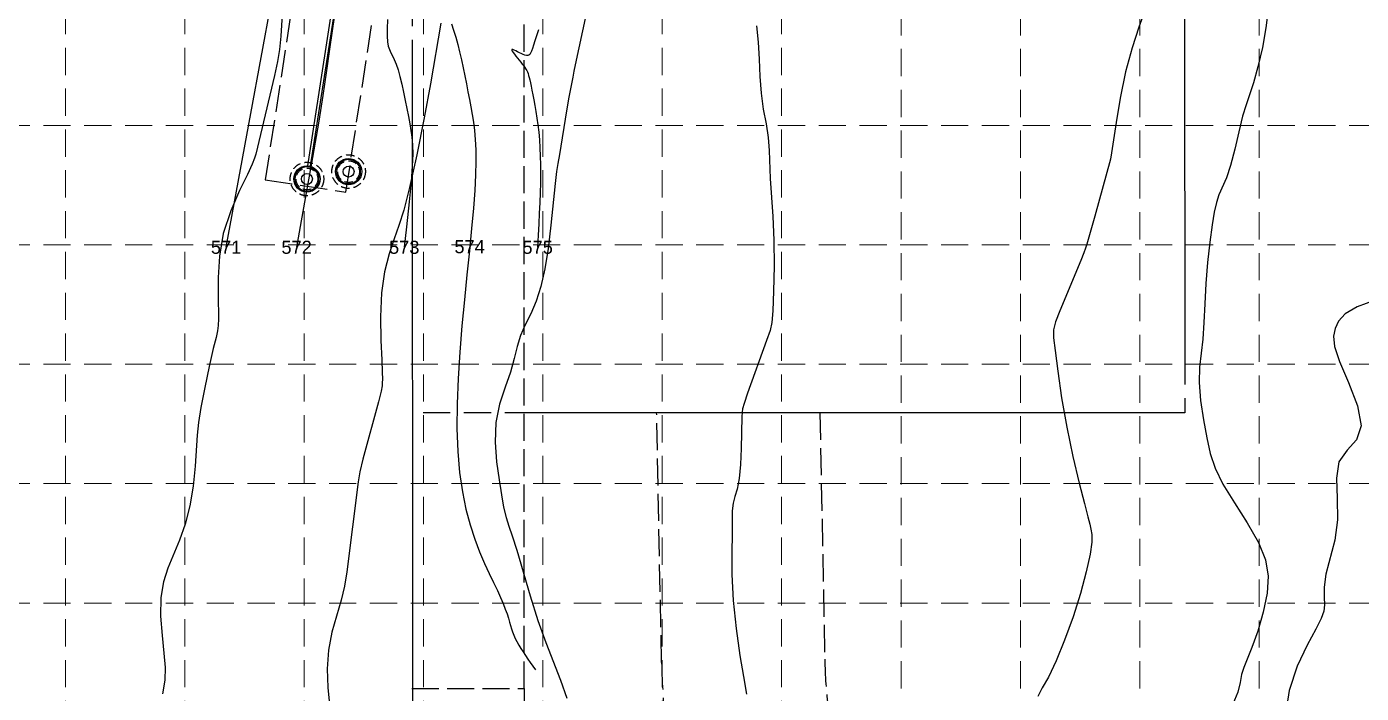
# Model space of a CAD drawing. Header units: inches. Extents: x 638 to 17512, y -393 to 10164.
# Drawn here: x 2408 to 5351, y 4687 to 6157 of the extents above; entities that cross this region are included whole.
import ezdxf
from ezdxf.enums import TextEntityAlignment as Align

# ---------------------------------------------------------------- set-up
doc = ezdxf.new("R2010")
doc.units = ezdxf.units.IN
doc.header["$LTSCALE"] = 600
doc.header["$MEASUREMENT"] = 0
for name, pattern in [('ADJOINERS', [2.85, 2.5, -0.05, 0.1, -0.05, 0.1, -0.05]), ('DASHED', [0.75, 0.5, -0.25]), ('ESMT', [0.13, 0.1, -0.03]), ('HIDDEN', [0.375, 0.25, -0.125])]:
    doc.linetypes.add(name, pattern=pattern)
for name, color, linetype in [('Contour Lines Existing', 8, 'Continuous'), ('EC', 8, 'Continuous'), ('GRID', 254, 'HIDDEN'), ('NEW - SEWER SERVICE', 5, 'Continuous'), ('s EASEMENTS', 8, 'ESMT'), ('s SURVEY - ADJOINERS', 7, 'ADJOINERS')]:
    doc.layers.add(name, color=color, linetype=linetype)
doc.styles.get("Standard").update_dxf_attribs({"font": 'ARIAL.TTF'})

msp = doc.modelspace()

# ---------------------------------------------------------------- linework, layer by layer
at = {"linetype": 'DASHED', "ltscale": 0.0625}
for centre, radius in [((3117.6, 5837, 6874.1), 37), ((3117.6, 5837, 6874.1), 24), ((3025.7, 5820.7, 6873.6), 37), ((3025.7, 5820.7, 6873.6), 24)]:
    msp.add_circle(centre, radius, dxfattribs=at)
at = {"ltscale": 0.0625}
for centre, radius in [((3117.6, 5837, 6874.1), 29), ((3025.7, 5820.7, 6873.6), 29), ((3025.7, 5820.7, 6873.6), 12), ((3117.6, 5837, 6874.1), 12)]:
    msp.add_circle(centre, radius, dxfattribs=at)
for centre, start, end in [((3117.6, 5837, 6874.1), 0, 180), ((3025.7, 5820.7, 6873.6), 0, 180), ((3117.6, 5837, 6874.1), 180, 0), ((3025.7, 5820.7, 6873.6), 180, 0)]:
    msp.add_arc(centre, 26.5, start, end, dxfattribs=at)
at = {"layer": 'Contour Lines Existing'}
for p, q in [((2946.7, 6211.8), (2901.2, 5965.3)), ((3085.8, 6177.3), (3076.5, 6112)), ((3203.5, 6172.2), (3202.4, 6151.9)), ((3344.4, 6163.1), (3349.2, 6149)), ((3202.4, 6151.9), (3202.3, 6135.9)), ((3202.3, 6135.9), (3203.3, 6123.5)), ((3203.3, 6123.5), (3205.2, 6113.9)), ((3349.2, 6149), (3353.9, 6133.8)), ((3353.9, 6133.8), (3358.3, 6117.6)), ((3528.5, 6125.2), (3525.6, 6115.8)), ((3532.1, 6136.5), (3528.5, 6125.2)), ((3536.5, 6149.9), (3532.1, 6136.5)), ((3076.5, 6112), (3068.2, 6054.8)), ((3205.2, 6113.9), (3207.8, 6106.1)), ((3207.8, 6106.1), (3210.9, 6099.2)), ((3210.9, 6099.2), (3214.5, 6092.1)), ((3358.3, 6117.6), (3362.5, 6100.8)), ((3362.5, 6100.8), (3366.5, 6083.5)), ((3478.2, 6106.4), (3477.3, 6106)), ((3477.3, 6106), (3477.5, 6104.6)), ((3477.5, 6104.6), (3478.7, 6102.3)), ((3480.2, 6106), (3478.2, 6106.4)), ((3478.7, 6102.3), (3480.7, 6099.3)), ((3482.9, 6104.9), (3480.2, 6106)), ((3480.7, 6099.3), (3483.4, 6095.6)), ((3486.3, 6103.2), (3482.9, 6104.9)), ((3483.4, 6095.6), (3486.6, 6091.6)), ((3490.1, 6101.3), (3486.3, 6103.2)), ((3494.2, 6099.2), (3490.1, 6101.3)), ((3498.4, 6097.1), (3494.2, 6099.2)), ((3502.5, 6095.2), (3498.4, 6097.1)), ((3506.4, 6093.8), (3502.5, 6095.2)), ((3517.1, 6095.2), (3515, 6093.4)), ((3519, 6098.1), (3517.1, 6095.2)), ((3521, 6102.5), (3519, 6098.1)), ((3523.1, 6108.3), (3521, 6102.5)), ((3525.6, 6115.8), (3523.1, 6108.3)), ((3214.5, 6092.1), (3218.4, 6084.1)), ((3218.4, 6084.1), (3222.5, 6074.1)), ((3222.5, 6074.1), (3226.6, 6061.5)), ((3366.5, 6083.5), (3370.3, 6065.8)), ((3370.3, 6065.8), (3374, 6048)), ((3486.6, 6091.6), (3490.1, 6087.2)), ((3490.1, 6087.2), (3493.7, 6082.7)), ((3493.7, 6082.7), (3497.4, 6078.3)), ((3497.4, 6078.3), (3500.8, 6074)), ((3500.8, 6074), (3503.9, 6070)), ((3503.9, 6070), (3506.6, 6066.4)), ((3509.8, 6092.8), (3506.4, 6093.8)), ((3506.6, 6066.4), (3508.7, 6063.1)), ((3512.6, 6092.7), (3509.8, 6092.8)), ((3515, 6093.4), (3512.6, 6092.7)), ((3068.2, 6054.8), (3060.8, 6004.7)), ((3226.6, 6061.5), (3230.7, 6046.5)), ((3230.7, 6046.5), (3234.7, 6029.9)), ((3374, 6048), (3377.5, 6030.3)), ((3508.7, 6063.1), (3510.6, 6059.9)), ((3510.6, 6059.9), (3512.1, 6056.7)), ((3512.1, 6056.7), (3513.5, 6053.1)), ((3513.5, 6053.1), (3514.7, 6049.2)), ((3514.7, 6049.2), (3515.9, 6044.6)), ((3515.9, 6044.6), (3517.2, 6039.3)), ((3517.2, 6039.3), (3518.5, 6033)), ((3234.7, 6029.9), (3238.6, 6012.2)), ((3238.6, 6012.2), (3242.4, 5994)), ((3377.5, 6030.3), (3380.9, 6012.9)), ((3380.9, 6012.9), (3384.2, 5996)), ((3518.5, 6033), (3520.1, 6025.5)), ((3520.1, 6025.5), (3522, 6016.7)), ((3522, 6016.7), (3524.1, 6006.6)), ((3524.1, 6006.6), (3526.3, 5995.4)), ((3060.8, 6004.7), (3051.7, 5948.1)), ((3242.4, 5994), (3246, 5975.8)), ((3384.2, 5996), (3387.4, 5979.5)), ((3387.4, 5979.5), (3390.4, 5963.1)), ((3526.3, 5995.4), (3528.6, 5983)), ((3528.6, 5983), (3530.8, 5969.6)), ((2901.2, 5965.3), (2846.8, 5670.7)), ((3051.7, 5948.1), (3038, 5868.3)), ((3246, 5975.8), (3249.4, 5958.4)), ((3249.4, 5958.4), (3252.4, 5942.3)), ((3390.4, 5963.1), (3393.1, 5946.1)), ((3530.8, 5969.6), (3533.1, 5955.2)), ((3533.1, 5955.2), (3535.1, 5939.9)), ((3252.4, 5942.3), (3255.2, 5927.6)), ((3255.2, 5927.6), (3257.3, 5912.9)), ((3393.1, 5946.1), (3395.4, 5927.9)), ((3395.4, 5927.9), (3397, 5907.7)), ((3535.1, 5939.9), (3537, 5923.8)), ((3537, 5923.8), (3538.5, 5906.8)), ((3257.3, 5912.9), (3258.7, 5896.2)), ((3258.7, 5896.2), (3259, 5875.6)), ((3397, 5907.7), (3398.1, 5885)), ((3538.5, 5906.8), (3539.7, 5889.2)), ((3539.7, 5889.2), (3540.5, 5870.9)), ((3038, 5868.3), (3016.6, 5748.8)), ((3259, 5875.6), (3258.1, 5849.1)), ((3398.3, 5859.2), (3397.6, 5829.6)), ((3398.1, 5885), (3398.3, 5859.2)), ((3540.5, 5870.9), (3540.9, 5851.9)), ((3258.1, 5849.1), (3255.6, 5814.7)), ((3397.6, 5829.6), (3395.9, 5795.5)), ((3540.9, 5832.3), (3540.6, 5811.8)), ((3540.9, 5851.9), (3540.9, 5832.3)), ((3255.6, 5814.7), (3251.4, 5770.7)), ((3540.6, 5811.8), (3540, 5790.6)), ((3251.4, 5770.7), (3245.1, 5714.9)), ((3395.9, 5795.5), (3393, 5756.4)), ((3540, 5790.6), (3539.2, 5768.5)), ((3016.6, 5748.8), (3002.3, 5670.7)), ((3393, 5756.4), (3389, 5711.9)), ((3538.1, 5745.5), (3536.9, 5721.6)), ((3539.2, 5768.5), (3538.1, 5745.5)), ((3245.1, 5714.9), (3239.8, 5670.7)), ((3389, 5711.9), (3384, 5662.6)), ((3536.9, 5721.6), (3535.6, 5696.6)), ((3535.6, 5696.6), (3534.1, 5670.7)), ((3384, 5662.6), (3378.6, 5609.7)), ((3378.6, 5609.7), (3373, 5554)), ((3373, 5554), (3367.7, 5496.7)), ((3367.7, 5496.7), (3363, 5438.7)), ((3363, 5438.7), (3359.3, 5381)), ((3359.3, 5381), (3357, 5324.7)), ((3357, 5324.7), (3356.5, 5270.7)), ((3356.5, 5270.7), (3358.2, 5220)), ((3358.2, 5220), (3362.3, 5173.5)), ((3362.3, 5173.5), (3368.5, 5131.1)), ((3368.5, 5131.1), (3376.4, 5092.7)), ((3376.4, 5092.7), (3385.6, 5057.8)), ((3385.6, 5057.8), (3395.7, 5026.5)), ((3395.7, 5026.5), (3406.4, 4998.3)), ((3406.4, 4998.3), (3417.1, 4973.2)), ((3417.1, 4973.2), (3427.5, 4950.8)), ((3427.5, 4950.8), (3437.2, 4930.9)), ((3437.2, 4930.9), (3445.7, 4913.4)), ((3445.7, 4913.4), (3452.8, 4897.9)), ((3452.8, 4897.9), (3458.6, 4884.3)), ((3458.6, 4884.3), (3463.2, 4872.3)), ((3463.2, 4872.3), (3467, 4861.7)), ((3467, 4861.7), (3470, 4852.3)), ((3470, 4852.3), (3472.5, 4843.8)), ((3472.5, 4843.8), (3474.8, 4836.1)), ((3474.8, 4836.1), (3477, 4828.8)), ((3477, 4828.8), (3479.3, 4821.9)), ((3479.3, 4821.9), (3482, 4814.9)), ((3482, 4814.9), (3485.2, 4807.8)), ((3485.2, 4807.8), (3488.8, 4800.5)), ((3488.8, 4800.5), (3493, 4793.1)), ((3493, 4793.1), (3497.5, 4785.5)), ((3497.5, 4785.5), (3502.3, 4777.8)), ((3502.3, 4777.8), (3507.5, 4770)), ((3507.5, 4770), (3512.8, 4762.2)), ((3512.8, 4762.2), (3518.3, 4754.3)), ((3518.3, 4754.3), (3524, 4746.3)), ((3524, 4746.3), (3529.6, 4738.3))]:
    msp.add_line(p, q, dxfattribs=at)
at = {"layer": 'EC', "color": 35}
for p, q in [((2973.4, 6219.3), (2968, 6135.9)), ((4882.5, 6216.3), (4860.9, 6155.7)), ((3641.7, 6185), (3617.2, 6072.6)), ((5146.3, 6194.8), (5141.2, 6153.9)), ((3320.7, 6164.6), (3298.1, 6030.6)), ((4017.4, 6158.2), (4021.3, 6122.6)), ((4860.9, 6155.7), (4846, 6110)), ((5141.2, 6153.9), (5133.2, 6110.3)), ((2968, 6135.9), (2965, 6106.2)), ((2965, 6106.2), (2960.7, 6079.9)), ((4021.3, 6122.6), (4023.4, 6085)), ((4846, 6110), (4831.6, 6056.8)), ((5133.2, 6110.3), (5123.5, 6068.1)), ((2960.7, 6079.9), (2954.1, 6049)), ((3617.2, 6072.6), (3614.4, 6058.2)), ((4023.4, 6085), (4024.7, 6046.8)), ((5123.5, 6068.1), (5113.7, 6032.4)), ((2954.1, 6049), (2913, 5875.4)), ((3612, 6045.1), (3603.6, 6001.5)), ((3614.4, 6058.2), (3612, 6045.1)), ((4024.7, 6046.8), (4027.3, 6009.6)), ((4831.6, 6056.8), (4819.6, 5999.3)), ((3298.1, 6030.6), (3284.1, 5955.8)), ((4027.3, 6009.6), (4032.3, 5974.9)), ((5105.1, 6006.3), (5097.3, 5984.5)), ((5113.7, 6032.4), (5105.1, 6006.3)), ((3603.6, 6001.5), (3598.4, 5970.9)), ((4819.6, 5999.3), (4810.5, 5945.2)), ((5097.3, 5984.5), (5089.6, 5959)), ((3284.1, 5955.8), (3267.9, 5874)), ((3598.4, 5970.9), (3583.1, 5874.6)), ((4032.3, 5974.9), (4038.4, 5942.5)), ((5089.6, 5959), (5081.2, 5924.7)), ((4038.4, 5942.5), (4043.3, 5912.4)), ((4810.5, 5945.2), (4800.6, 5878.5)), ((5081.2, 5924.7), (5072.3, 5886.3)), ((4043.3, 5912.4), (4045.5, 5883.8)), ((2910.2, 5866.5), (2904.9, 5853.1)), ((2913, 5875.4), (2910.2, 5866.5)), ((3267.9, 5874), (3252.2, 5802)), ((3583.1, 5874.6), (3579.4, 5855.1)), ((4045.5, 5883.8), (4047.3, 5821.5)), ((4797.9, 5864.5), (4763.6, 5738.5)), ((4800.6, 5878.5), (4797.9, 5864.5)), ((5072.3, 5886.3), (5063.1, 5850.8)), ((2894.3, 5830.4), (2877.1, 5795.1)), ((2904.9, 5853.1), (2894.3, 5830.4)), ((3576.2, 5837.1), (3572.9, 5810.7)), ((3579.4, 5855.1), (3576.2, 5837.1)), ((5063.1, 5850.8), (5053.8, 5823.5)), ((3252.2, 5802), (3239.4, 5752)), ((3572.9, 5810.7), (3563.9, 5719.1)), ((4047.3, 5821.5), (4053.4, 5737.9)), ((5053.8, 5823.5), (5037.5, 5785.8)), ((2877.1, 5795.1), (2857.5, 5750.3)), ((5037.5, 5785.8), (5031.8, 5768.6)), ((2857.5, 5750.3), (2841.2, 5700.5)), ((3239.4, 5752), (3228.5, 5717.8)), ((5027.1, 5747.7), (5022.6, 5719.3)), ((5031.8, 5768.6), (5027.1, 5747.7)), ((3228.5, 5717.8), (3217.9, 5688.7)), ((3563.9, 5719.1), (3558, 5667.8)), ((4053.4, 5737.9), (4055.8, 5686)), ((4763.6, 5738.5), (4746.1, 5676.7)), ((5022.6, 5719.3), (5017.5, 5681.4)), ((2841.2, 5700.5), (2832.5, 5650.4)), ((3217.9, 5688.7), (3206.8, 5655.7)), ((4055.8, 5686), (4056.1, 5628.7)), ((3206.8, 5655.7), (3196.8, 5616.2)), ((3558, 5667.8), (3550.7, 5622.4)), ((4739.4, 5657.8), (4732.6, 5641.1)), ((4743.4, 5668.1), (4739.4, 5657.8)), ((4746.1, 5676.7), (4743.4, 5668.1)), ((5017.5, 5681.4), (5012.5, 5636.8)), ((2832.5, 5650.4), (2829.6, 5603.8)), ((4056.1, 5628.7), (4054.8, 5573.5)), ((4732.6, 5641.1), (4686.2, 5530.1)), ((5012.5, 5636.8), (5008.5, 5590.3)), ((2829.6, 5603.8), (2829.8, 5564.1)), ((3196.8, 5616.2), (3189.9, 5569.7)), ((3550.7, 5622.4), (3541.8, 5583.9)), ((2829.8, 5564.1), (2830.5, 5512.4)), ((3189.9, 5569.7), (3187.8, 5516.9)), ((3541.8, 5583.9), (3531.4, 5551.3)), ((4054.8, 5573.5), (4053, 5530.3)), ((5008.5, 5590.3), (5006.1, 5545.5)), ((3531.4, 5551.3), (3519.2, 5523.6)), ((5006.1, 5545.5), (5004.2, 5504.4)), ((5342.3, 5539), (5316.1, 5523.6)), ((5381.9, 5553.2), (5342.3, 5539)), ((2830.5, 5512.4), (2830, 5497.3)), ((3187.8, 5516.9), (3188.9, 5464.8)), ((3519.2, 5523.6), (3507.2, 5499.1)), ((4053, 5530.3), (4051.2, 5504.5)), ((4677, 5505.5), (4672.5, 5488.1)), ((4686.2, 5530.1), (4677, 5505.5)), ((5301.2, 5507.5), (5293.5, 5491.1)), ((5316.1, 5523.6), (5301.2, 5507.5)), ((2828.5, 5485.9), (2825.1, 5471.4)), ((2830, 5497.3), (2828.5, 5485.9)), ((3507.2, 5499.1), (3496.8, 5475.4)), ((4047.4, 5486.9), (4039.5, 5464.3)), ((4051.2, 5504.5), (4047.4, 5486.9)), ((4672.5, 5488.1), (4672.5, 5470.3)), ((5004.2, 5504.4), (5001.8, 5467.8)), ((5293.5, 5491.1), (5289.8, 5473.9)), ((2819.1, 5446.8), (2810.2, 5407.4)), ((2825.1, 5471.4), (2819.1, 5446.8)), ((3188.9, 5464.8), (3190.9, 5422)), ((3489.5, 5451.1), (3483.1, 5424.6)), ((3496.8, 5475.4), (3489.5, 5451.1)), ((4039.5, 5464.3), (3997.7, 5348.4)), ((4672.5, 5470.3), (4675.9, 5442.2)), ((5001.8, 5467.8), (4994.7, 5405.9)), ((5289.8, 5473.9), (5292.1, 5451.3)), ((5292.1, 5451.3), (5303, 5418.1)), ((3190.9, 5422), (3191.9, 5394.5)), ((3483.1, 5424.6), (3474.8, 5395.1)), ((4675.9, 5442.2), (4681.9, 5396.9)), ((5303, 5418.1), (5323, 5371.7)), ((2810.2, 5407.4), (2800.4, 5360.7)), ((3191.9, 5394.5), (3192, 5379.6)), ((3474.8, 5395.1), (3463, 5361.7)), ((4681.9, 5396.9), (4690.4, 5338.3)), ((4994.7, 5405.9), (4993.9, 5372.2)), ((2800.4, 5360.7), (2791.9, 5317)), ((3191.4, 5364.7), (3189.3, 5352.9)), ((3191.8, 5371.5), (3191.4, 5364.7)), ((3192, 5379.6), (3191.8, 5371.5)), ((3463, 5361.7), (3450.8, 5324.4)), ((4993.9, 5372.2), (4997, 5332.4)), ((5323, 5371.7), (5342.9, 5320.6)), ((3183.3, 5329), (3148.8, 5202.7)), ((3189.3, 5352.9), (3183.3, 5329)), ((3997.7, 5348.4), (3990, 5325.8)), ((4690.4, 5338.3), (4701.6, 5273.3)), ((4997, 5332.4), (5003.2, 5289.8)), ((2791.9, 5317), (2786.7, 5283.7)), ((3450.8, 5324.4), (3442.3, 5283.9)), ((3985.7, 5306.2), (3985.2, 5296.2)), ((3986.6, 5314), (3985.7, 5306.2)), ((3990, 5325.8), (3986.6, 5314)), ((5342.9, 5320.6), (5351.4, 5276.1)), ((2786.7, 5283.7), (2783.9, 5255.9)), ((3442.3, 5283.9), (3440.6, 5240.5)), ((3985.2, 5296.2), (3983.6, 5226.5)), ((4701.6, 5273.3), (4715.2, 5208.5)), ((5003.2, 5289.8), (5010.5, 5249.6)), ((5351.4, 5276.1), (5340.8, 5245.8)), ((2783.9, 5255.9), (2779, 5187.2)), ((3440.6, 5240.5), (3443.9, 5197.3)), ((5010.5, 5249.6), (5018.3, 5215.2)), ((5340.8, 5245.8), (5320, 5222.9)), ((3983.6, 5226.5), (3982, 5191.4)), ((5018.3, 5215.2), (5029, 5183.1)), ((5320, 5222.9), (5302.1, 5197.2)), ((2779, 5187.2), (2774.4, 5143.7)), ((3148.8, 5202.7), (3142.2, 5174.7)), ((3443.9, 5197.3), (3449.4, 5157.7)), ((3982, 5191.4), (3979.1, 5160)), ((4715.2, 5208.5), (4729, 5150.3)), ((5029, 5183.1), (5046, 5148.1)), ((5302.1, 5197.2), (5296.5, 5160.7)), ((3138.4, 5152.7), (3113.4, 4954.8)), ((3142.2, 5174.7), (3138.4, 5152.7)), ((3449.4, 5157.7), (3454.7, 5124.4)), ((3979.1, 5160), (3974.6, 5137.1)), ((5296.5, 5160.7), (5298.2, 5116.3)), ((2774.4, 5143.7), (2767.2, 5099.8)), ((3454.7, 5124.4), (3459.6, 5096.9)), ((3974.6, 5137.1), (3969.6, 5120.5)), ((4729, 5150.3), (4740.5, 5104.8)), ((5046, 5148.1), (5071.4, 5106.8)), ((2767.2, 5099.8), (2756.9, 5059.8)), ((3459.6, 5096.9), (3464.8, 5074.6)), ((3965.8, 5105.7), (3963.9, 5088.9)), ((3969.6, 5120.5), (3965.8, 5105.7)), ((4740.5, 5104.8), (4748.1, 5076.1)), ((5071.4, 5106.8), (5099.7, 5062.3)), ((5298.2, 5116.3), (5299.1, 5069.3)), ((3464.8, 5074.6), (3470.9, 5055.5)), ((3963.5, 5067), (3963.3, 5037.2)), ((3963.9, 5088.9), (3963.5, 5067)), ((4748.1, 5076.1), (4752.5, 5059.6)), ((5299.1, 5069.3), (5292.8, 5024.4)), ((2756.9, 5059.8), (2744.4, 5024.1)), ((3470.9, 5055.5), (3478.6, 5033.7)), ((3963.3, 5037.2), (3962.6, 4997.4)), ((4752.5, 5059.6), (4755.1, 5048.6)), ((4755.1, 5048.6), (4757, 5037)), ((4757, 5037), (4756.9, 5019.8)), ((5099.7, 5062.3), (5124.3, 5019.3)), ((2744.4, 5024.1), (2718.9, 4962.6)), ((3478.6, 5033.7), (3488.9, 5002)), ((4756.9, 5019.8), (4753.3, 4993.2)), ((5124.3, 5019.3), (5139.8, 4981.1)), ((5292.8, 5024.4), (5273.5, 4949.1)), ((3488.9, 5002), (3518.3, 4901.8)), ((3962.6, 4997.4), (3962.8, 4948.4)), ((4753.3, 4993.2), (4744.6, 4954.4)), ((5139.8, 4981.1), (5146, 4945)), ((2718.9, 4962.6), (2709, 4932.4)), ((3113.4, 4954.8), (3108.4, 4923)), ((3962.8, 4948.4), (3965.8, 4891.4)), ((4744.6, 4954.4), (4731.7, 4906.7)), ((5273.5, 4949.1), (5269.5, 4920.9)), ((2709, 4932.4), (2703.3, 4897.9)), ((3108.4, 4923), (3101.4, 4892.1)), ((5146, 4945), (5144, 4907.2)), ((5269.5, 4920.9), (5269.4, 4898.8)), ((2703.3, 4897.9), (2703, 4856.9)), ((3101.4, 4892.1), (3080.9, 4821.6)), ((3518.3, 4901.8), (3535.3, 4847.2)), ((3965.8, 4891.4), (3972.5, 4829.4)), ((4731.7, 4906.7), (4715.5, 4855.1)), ((5144, 4907.2), (5135.3, 4865.4)), ((5269.4, 4898.8), (5270.1, 4881.7)), ((5135.3, 4865.4), (5123, 4823.6)), ((5268.8, 4867.7), (5263.2, 4851.8)), ((5270.1, 4881.7), (5268.8, 4867.7)), ((2703, 4856.9), (2706.1, 4813.8)), ((3535.3, 4847.2), (3552.5, 4798.7)), ((3972.5, 4829.4), (3980.9, 4770.3)), ((4715.5, 4855.1), (4697.1, 4804)), ((5251.2, 4828.2), (5231.9, 4792.5)), ((5263.2, 4851.8), (5251.2, 4828.2)), ((2706.1, 4813.8), (2710.2, 4774.8)), ((3080.9, 4821.6), (3073.2, 4781.9)), ((3552.5, 4798.7), (3584.8, 4715.4)), ((4697.1, 4804), (4678.3, 4758.3)), ((5123, 4823.6), (5110.2, 4787.9)), ((2710.2, 4774.8), (2712.9, 4743.6)), ((3073.2, 4781.9), (3070.6, 4740.3)), ((3980.9, 4770.3), (3988.3, 4724)), ((5110.2, 4787.9), (5099.7, 4762.2)), ((5231.9, 4792.5), (5210.3, 4746.4)), ((2712.9, 4743.6), (2712.4, 4715.9)), ((3070.6, 4740.3), (3072, 4699.3)), ((4678.3, 4758.3), (4661.3, 4722.4)), ((5092, 4743.8), (5087.1, 4727.8)), ((5099.7, 4762.2), (5092, 4743.8)), ((5210.3, 4746.4), (5192.5, 4692.9)), ((2712.4, 4715.9), (2706.8, 4685.1)), ((3584.8, 4715.4), (3598.7, 4675.7)), ((3988.3, 4724), (3995, 4684.9)), ((4661.3, 4722.4), (4647.6, 4698.4)), ((5087.1, 4727.8), (5084.1, 4710.1)), ((3072, 4699.3), (3075.2, 4661.8)), ((4647.6, 4698.4), (4638.2, 4679.8)), ((5079.2, 4688.9), (5067.9, 4662.5)), ((5084.1, 4710.1), (5079.2, 4688.9)), ((5192.5, 4692.9), (5183.2, 4636))]:
    msp.add_line(p, q, dxfattribs=at)
at = {"layer": 'GRID', "color": 252, "linetype": 'HIDDEN', "lineweight": 0, "ltscale": 0.4}
for p, q in [((2493.1, 9889.9), (2493.1, 672.4)), ((2756.4, 9889.9), (2756.4, 672.4)), ((3019.6, 9889.9), (3019.6, 672.4)), ((3282.9, 9889.9), (3282.9, 672.4)), ((3546.1, 9889.9), (3546.1, 672.4)), ((3809.4, 9889.9), (3809.4, 672.4)), ((4072.6, 9889.9), (4072.6, 672.4)), ((4336.7, 9887.4), (4336.7, 672.4)), ((4600, 9887.4), (4600, 672.4)), ((4863.2, 9887.4), (4863.2, 672.4)), ((5126.5, 9887.4), (5126.5, 672.4)), ((914.5, 5938.6), (17236, 5938.6)), ((914.5, 5675.4), (17236, 5675.4)), ((914.5, 5412.1), (17236, 5412.1)), ((914.5, 5148.9), (17236, 5148.9)), ((914.5, 4885.6), (17236, 4885.6))]:
    msp.add_line(p, q, dxfattribs=at)
at = {"layer": 'NEW - SEWER SERVICE', "color": 7, "ltscale": 0.0625}
for p, q in [((3287.1, 7533.4, 93.2), (3027.1, 5849.6, 6760.7)), ((3293, 7532.5, 93.2), (3033, 5848.7, 6760.7))]:
    msp.add_line(p, q, dxfattribs=at)
at = {"layer": 's EASEMENTS'}
for p, q in [((3504.8, 4697.1), (3504.8, 8801.1)), ((3216.5, 7646.5), (2933.6, 5819.1)), ((3111.5, 5791.5), (3370.8, 7466.5)), ((2933.6, 5819.1), (3111.5, 5791.5)), ((3808, 4754.7), (3797.1, 5305.3)), ((4157.2, 5305.3), (4168, 4761.9)), ((3256.7, 4697.1), (3504.8, 4697.1)), ((3504.8, 4697.1), (3505.9, 1176.5))]:
    msp.add_line(p, q, dxfattribs=at)
for radius, end in [(1478.2, 266.6395), (1118.2, 266.6397)]:
    msp.add_arc((5285.9, 4784.1), radius, 181.1383, end, dxfattribs=at)
at = {"layer": 's SURVEY - ADJOINERS'}
for p, q in [((3261.1, 1207.8), (3256.7, 8885.8)), ((4960.7, 6867.7), (4961.9, 5305.3)), ((4961.9, 5305.3), (3256.7, 5305.3))]:
    msp.add_line(p, q, dxfattribs=at)

# ---------------------------------------------------------------- texts
at = {"layer": 'EC', "color": 35}
for s, p in [('571', (2847.3, 5670.1, 6840)), ('572', (3002.9, 5670.1, 6840)), ('573', (3240.3, 5670.1, 6840)), ('574', (3384.5, 5671.5, 6840)), ('575', (3534.6, 5670.1, 6840))]:
    msp.add_text(s, height=28.8, dxfattribs=at).set_placement(p, align=Align.MIDDLE_CENTER)

doc.saveas('drawing.dxf')
